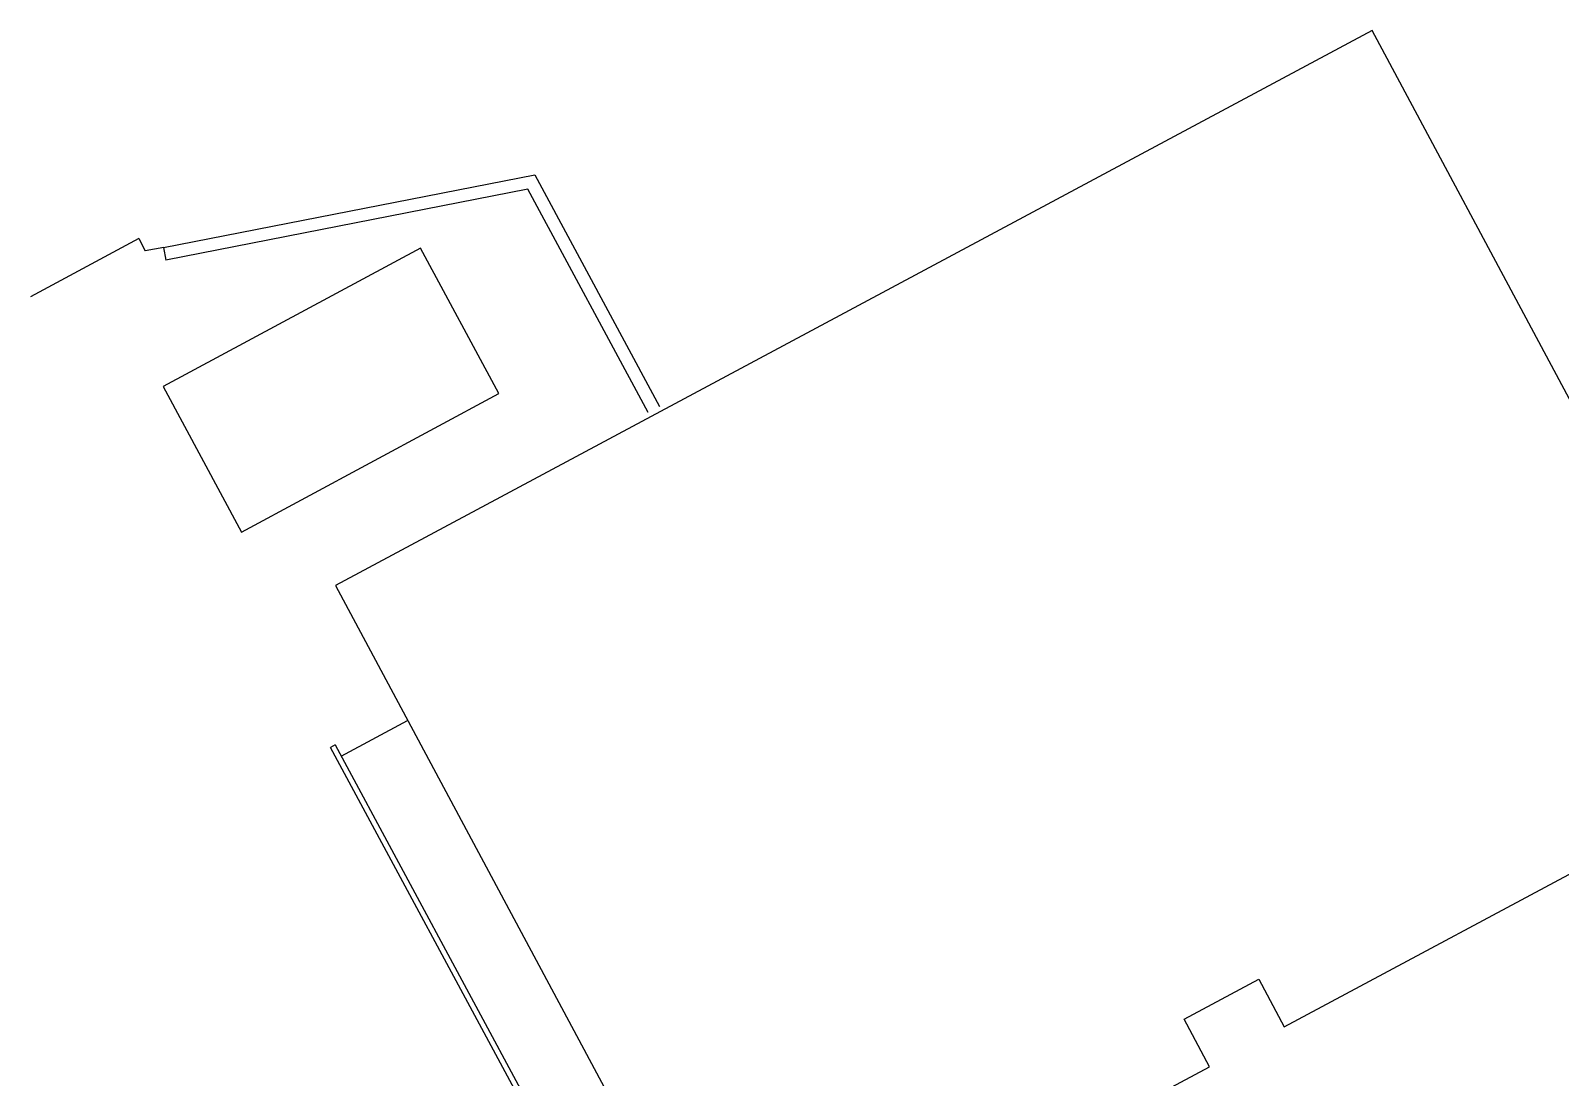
# Model space of a CAD drawing. Header units: inches. Extents: x 69213682 to 69221478, y 27658977 to 27667505.
# Drawn here: x 69215928 to 69217372, y 27666516 to 27667505 of the extents above; entities that cross this region are included whole.
import ezdxf

# ---------------------------------------------------------------- set-up
doc = ezdxf.new("R2010")
doc.units = ezdxf.units.IN
doc.header["$LTSCALE"] = 100
doc.header["$MEASUREMENT"] = 0
doc.layers.add('A-SITE', color=3, linetype='CONTINUOUS')

msp = doc.modelspace()

# ---------------------------------------------------------------- linework, layer by layer
at = {"layer": 'A-SITE'}
for p, q in [((69216053.5, 27667299.8), (69216403.9, 27667368.5)), ((69216403.9, 27667368.5), (69216521.6, 27667149.8)), ((69216397.5, 27667355.1), (69216055.8, 27667288)), ((69216511, 27667144.1), (69216397.5, 27667355.1)), ((69216030.2, 27667308.3), (69215928, 27667253.4)), ((69216030.2, 27667308.3), (69216036.3, 27667296.9)), ((69216053.7, 27667299.9), (69216036.3, 27667296.9)), ((69216053.5, 27667299.8), (69216055.8, 27667288)), ((69216221.2, 27666819.8), (69216283.9, 27666853.5)), ((69216215.5, 27666830.3), (69216211.1, 27666828)), ((69216556.1, 27666187), (69216211.1, 27666828)), ((69216215.5, 27666830.3), (69216556.6, 27666196.4))]:
    msp.add_line(p, q, dxfattribs=at)
msp.add_lwpolyline([(69217420.3, 27666777.3), (69217547.3, 27666845.3), (69217194.3, 27667504.7), (69216215.7, 27666980.9), (69216568.7, 27666321.5), (69216692.1, 27666387.6), (69216711.9, 27666350.5), (69217040.7, 27666526.5), (69217016.7, 27666571.5), (69217087.2, 27666609.3), (69217111.3, 27666564.3), (69217438.3, 27666739.3), (69217435.5, 27666744.6), (69217437.3, 27666745.6)], dxfattribs=at)
msp.add_lwpolyline([(69216127, 27667031.2), (69216370, 27667162.1), (69216296.1, 27667299.4), (69216053.1, 27667168.6)], close=True, dxfattribs=at)

doc.saveas('drawing.dxf')
